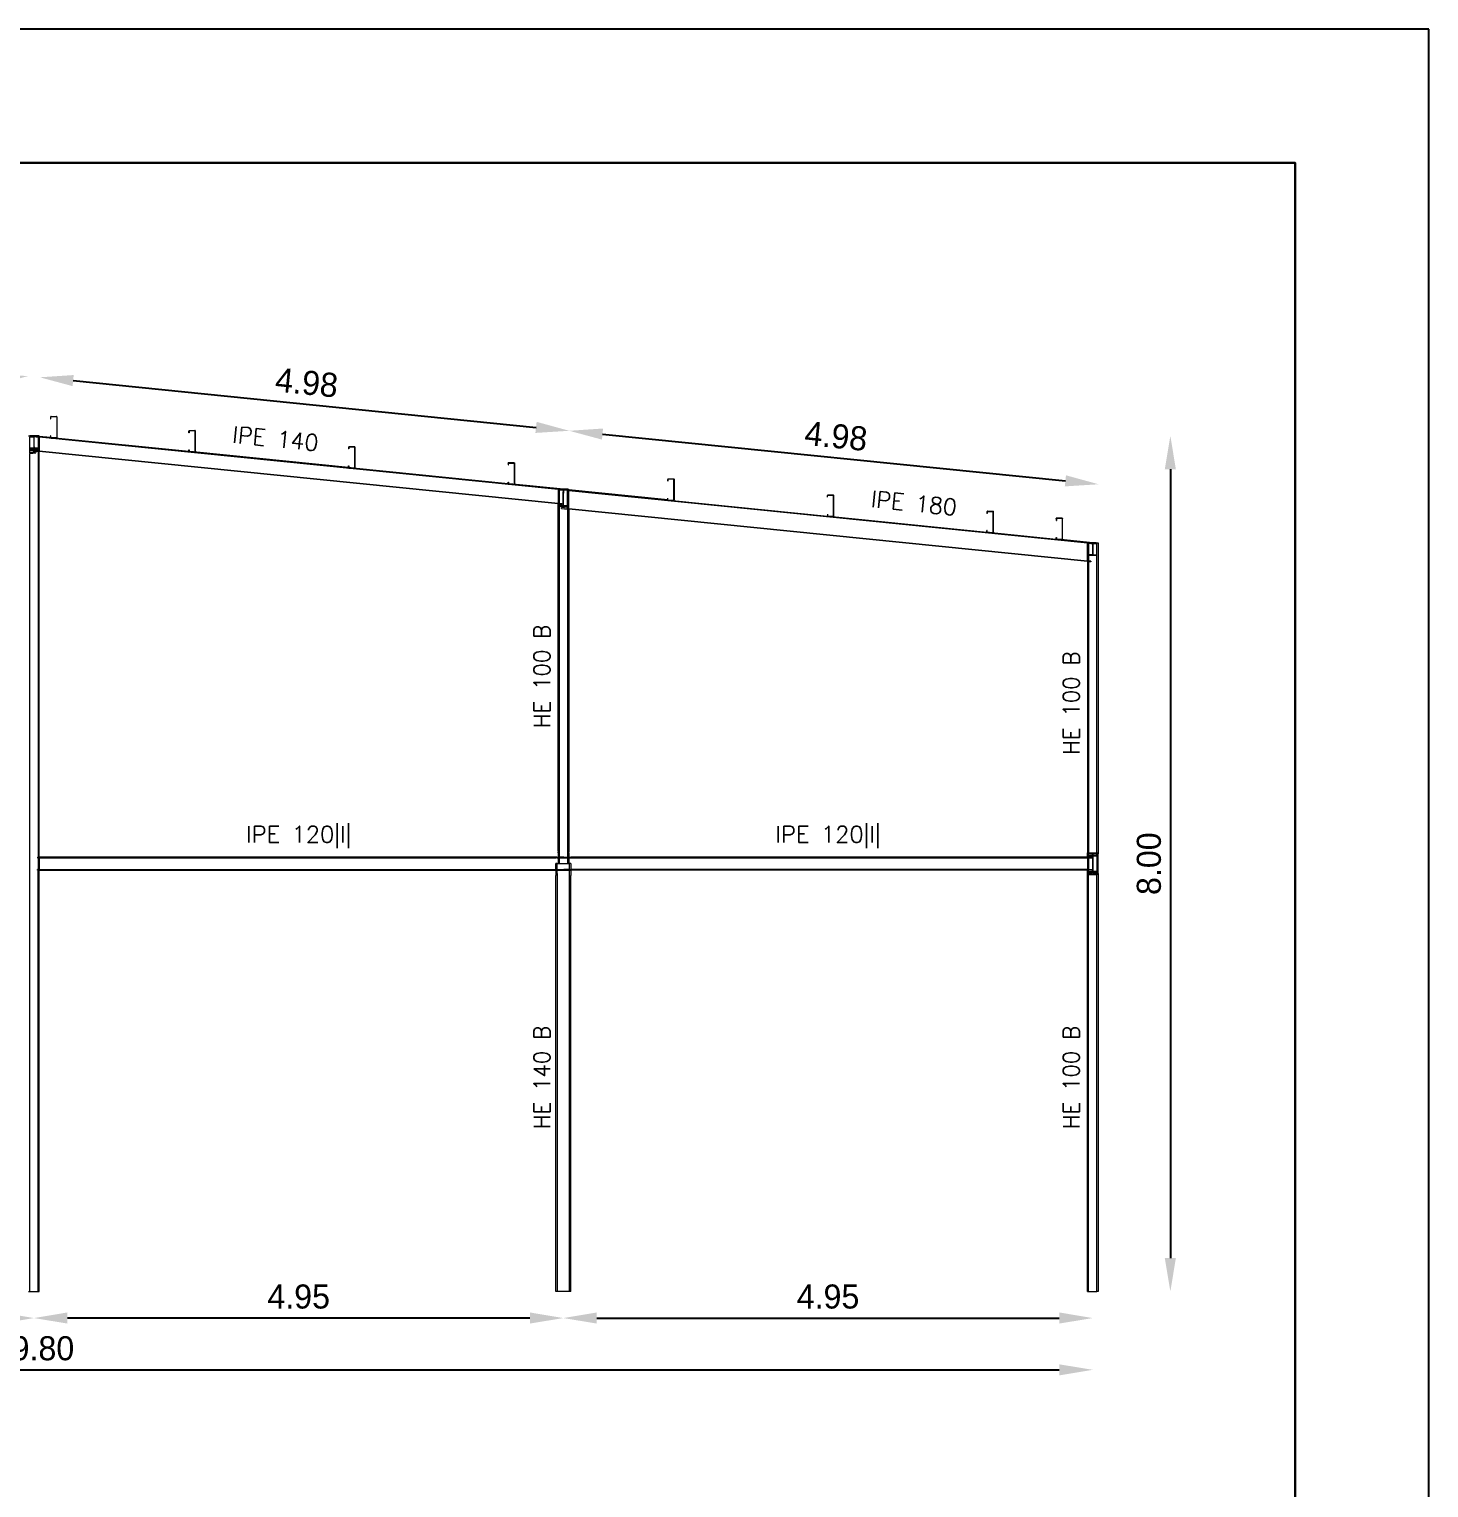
# Model space of a CAD drawing. Header units: inches. Extents: x 72863 to 72995, y 49095 to 49225.
# Drawn here: x 72894.24 to 72904.71, y 49213.8 to 49224.71 of the extents above; entities that cross this region are included whole.
import ezdxf
from ezdxf.enums import TextEntityAlignment as Align

# ---------------------------------------------------------------- set-up
doc = ezdxf.new("R2010")
doc.units = ezdxf.units.IN
doc.layers.get('0').update_dxf_attribs({"lineweight": 15})
for name, color, linetype, lineweight in [('BARRAS_DE_ACERO', 7, 'Continuous', 9), ('Cotas', 200, 'Continuous', 9), ('REFERENCIA_DE_LAS_BARRAS', 2, 'Continuous', 9)]:
    doc.layers.add(name, color=color, linetype=linetype, lineweight=lineweight)
doc.layers.add('VG', color=7, linetype='Continuous')
doc.styles.add('CYPETXT', font='romans__.ttf', dxfattribs={"height": 0.2})
doc.styles.add('RomanS', font='')
doc.styles.get('RomanS').set_extended_font_data('Porsche')
doc.dimstyles.new('100-color', dxfattribs={"dimtxt": 0.18, "dimasz": 0.25, "dimexe": 0, "dimexo": 0.5, "dimgap": 0.07, "dimtad": 1, "dimlfac": 1.25, "dimzin": 4, "dimdsep": 46, "dimtxsty": 'RomanS', "dimcen": 0.1, "dimse1": 1, "dimse2": 1, "dimadec": 0, "dimazin": 0, "dimtfac": 1, "dimtix": 1, "dimtmove": 2, "dimatfit": 3, "dimfxl": 1, "dimtvp": 1.058824, "dimtolj": 1, "dimtzin": 1, "dimarcsym": 0})

# ---------------------------------------------------------------- blocks, each defined once
blk = doc.blocks.new('*D51')
at = {"layer": 'Cotas', "color": 0, "lineweight": -2, "transparency": 16777216}
blk.add_line((72894.026, 49215.07), (72890.566, 49215.07), dxfattribs=at)
at = {"layer": 'Cotas', "color": 0, "transparency": 16777216}
for points in [[(72890.566, 49215.112), (72890.566, 49215.029), (72890.316, 49215.07)], [(72894.026, 49215.112), (72894.026, 49215.029), (72894.276, 49215.07)]]:
    blk.add_solid(points, dxfattribs=at)
at = {"layer": 'Defpoints', "color": 0, "transparency": 16777216}
for p in [(72890.316, 49215.269), (72894.276, 49215.269), (72890.316, 49215.07)]:
    blk.add_point(p, dxfattribs=at)
at = {"layer": 'Cotas', "color": 0, "transparency": 16777216, "insert": (72892.296, 49215.23), "char_height": 0.18, "attachment_point": 5, "style": 'RomanS'}
blk.add_mtext('\\A1;4.95', dxfattribs=at)
blk = doc.blocks.new('*D52')
at = {"layer": 'Cotas', "color": 0, "lineweight": -2, "transparency": 16777216}
blk.add_line((72897.986, 49215.07), (72894.526, 49215.07), dxfattribs=at)
at = {"layer": 'Cotas', "color": 0, "transparency": 16777216}
for points in [[(72894.526, 49215.112), (72894.526, 49215.029), (72894.276, 49215.07)], [(72897.986, 49215.112), (72897.986, 49215.029), (72898.236, 49215.07)]]:
    blk.add_solid(points, dxfattribs=at)
at = {"layer": 'Defpoints', "color": 0, "transparency": 16777216}
for p in [(72894.276, 49215.269), (72898.236, 49215.269), (72894.276, 49215.07)]:
    blk.add_point(p, dxfattribs=at)
at = {"layer": 'Cotas', "color": 0, "transparency": 16777216, "insert": (72896.256, 49215.23), "char_height": 0.18, "attachment_point": 5, "style": 'RomanS'}
blk.add_mtext('\\A1;4.95', dxfattribs=at)
blk = doc.blocks.new('*D53')
at = {"layer": 'Cotas', "color": 0, "lineweight": -2, "transparency": 16777216}
blk.add_line((72886.606, 49214.683), (72901.946, 49214.683), dxfattribs=at)
at = {"layer": 'Cotas', "color": 0, "transparency": 16777216}
for points in [[(72886.606, 49214.724), (72886.606, 49214.641), (72886.356, 49214.683)], [(72901.946, 49214.724), (72901.946, 49214.641), (72902.196, 49214.683)]]:
    blk.add_solid(points, dxfattribs=at)
at = {"layer": 'Defpoints', "color": 0, "transparency": 16777216}
for p in [(72886.356, 49215.269), (72902.196, 49215.269), (72902.196, 49214.683)]:
    blk.add_point(p, dxfattribs=at)
at = {"layer": 'Cotas', "color": 0, "transparency": 16777216, "insert": (72894.276, 49214.843), "char_height": 0.18, "attachment_point": 5, "style": 'RomanS'}
blk.add_mtext('\\A1;19.80', dxfattribs=at)
blk = doc.blocks.new('*D56')
at = {"layer": 'Cotas', "color": 0, "lineweight": -2, "transparency": 16777216}
blk.add_line((72898.486, 49215.07), (72901.946, 49215.07), dxfattribs=at)
at = {"layer": 'Cotas', "color": 0, "transparency": 16777216}
for points in [[(72898.486, 49215.112), (72898.486, 49215.029), (72898.236, 49215.07)], [(72901.946, 49215.112), (72901.946, 49215.029), (72902.196, 49215.07)]]:
    blk.add_solid(points, dxfattribs=at)
at = {"layer": 'Defpoints', "color": 0, "transparency": 16777216}
for p in [(72898.236, 49215.269), (72902.196, 49215.269), (72902.196, 49215.07)]:
    blk.add_point(p, dxfattribs=at)
at = {"layer": 'Cotas', "color": 0, "transparency": 16777216, "insert": (72900.216, 49215.23), "char_height": 0.18, "attachment_point": 5, "style": 'RomanS'}
blk.add_mtext('\\A1;4.95', dxfattribs=at)
blk = doc.blocks.new('*D58')
at = {"layer": 'Cotas', "color": 0, "lineweight": -2, "transparency": 16777216}
blk.add_line((72885.268, 49221.419), (72885.268, 49218.719), dxfattribs=at)
at = {"layer": 'Cotas', "color": 0, "transparency": 16777216}
for points in [[(72885.227, 49221.419), (72885.31, 49221.419), (72885.268, 49221.669)], [(72885.227, 49218.719), (72885.31, 49218.719), (72885.268, 49218.469)]]:
    blk.add_solid(points, dxfattribs=at)
at = {"layer": 'Defpoints', "color": 0, "transparency": 16777216}
for p in [(72894.276, 49221.669), (72885.268, 49218.469), (72894.276, 49218.469)]:
    blk.add_point(p, dxfattribs=at)
at = {"layer": 'Cotas', "color": 0, "transparency": 16777216, "insert": (72885.108, 49220.069), "char_height": 0.18, "attachment_point": 5, "rotation": 90, "style": 'RomanS'}
blk.add_mtext('\\A1;4.00', dxfattribs=at)
blk = doc.blocks.new('*D60')
at = {"layer": 'Cotas', "color": 0, "lineweight": -2, "transparency": 16777216}
blk.add_line((72890.52, 49221.742), (72893.982, 49222.091), dxfattribs=at)
at = {"layer": 'Cotas', "color": 0, "transparency": 16777216}
for points in [[(72893.978, 49222.133), (72893.986, 49222.05), (72894.231, 49222.116)], [(72890.515, 49221.783), (72890.524, 49221.7), (72890.271, 49221.716)]]:
    blk.add_solid(points, dxfattribs=at)
at = {"layer": 'Defpoints', "color": 0, "transparency": 16777216}
for p in [(72894.231, 49222.116), (72894.276, 49221.669), (72890.316, 49221.269)]:
    blk.add_point(p, dxfattribs=at)
at = {"layer": 'Cotas', "color": 0, "transparency": 16777216, "insert": (72892.235, 49222.076), "char_height": 0.18, "attachment_point": 5, "rotation": 5.7679, "style": 'RomanS'}
blk.add_mtext('\\A1;4.98', dxfattribs=at)
blk = doc.blocks.new('*D61')
at = {"layer": 'Cotas', "color": 0, "lineweight": -2, "transparency": 16777216}
blk.add_line((72894.569, 49222.082), (72898.032, 49221.732), dxfattribs=at)
at = {"layer": 'Cotas', "color": 0, "transparency": 16777216}
for points in [[(72894.573, 49222.124), (72894.565, 49222.041), (72894.32, 49222.107)], [(72898.036, 49221.774), (72898.027, 49221.691), (72898.28, 49221.707)]]:
    blk.add_solid(points, dxfattribs=at)
at = {"layer": 'Defpoints', "color": 0, "transparency": 16777216}
for p in [(72898.28, 49221.707), (72894.276, 49221.669), (72898.236, 49221.269)]:
    blk.add_point(p, dxfattribs=at)
at = {"layer": 'Cotas', "color": 0, "transparency": 16777216, "insert": (72896.316, 49222.067), "char_height": 0.18, "attachment_point": 5, "rotation": 354.2321, "style": 'RomanS'}
blk.add_mtext('\\A1;4.98', dxfattribs=at)
blk = doc.blocks.new('*D62')
at = {"layer": 'Cotas', "color": 0, "lineweight": -2, "transparency": 16777216}
blk.add_line((72898.529, 49221.682), (72901.992, 49221.332), dxfattribs=at)
at = {"layer": 'Cotas', "color": 0, "transparency": 16777216}
for points in [[(72898.533, 49221.724), (72898.525, 49221.641), (72898.28, 49221.707)], [(72901.996, 49221.374), (72901.987, 49221.291), (72902.24, 49221.307)]]:
    blk.add_solid(points, dxfattribs=at)
at = {"layer": 'Defpoints', "color": 0, "transparency": 16777216}
for p in [(72898.236, 49221.269), (72902.24, 49221.307), (72902.196, 49220.869)]:
    blk.add_point(p, dxfattribs=at)
at = {"layer": 'Cotas', "color": 0, "transparency": 16777216, "insert": (72900.276, 49221.667), "char_height": 0.18, "attachment_point": 5, "rotation": 354.2321, "style": 'RomanS'}
blk.add_mtext('\\A1;4.98', dxfattribs=at)
blk = doc.blocks.new('*D63')
at = {"layer": 'Cotas', "color": 0, "lineweight": -2, "transparency": 16777216}
blk.add_line((72902.777, 49221.419), (72902.777, 49215.519), dxfattribs=at)
at = {"layer": 'Cotas', "color": 0, "transparency": 16777216}
for points in [[(72902.735, 49221.419), (72902.818, 49221.419), (72902.777, 49221.669)], [(72902.735, 49215.519), (72902.818, 49215.519), (72902.777, 49215.269)]]:
    blk.add_solid(points, dxfattribs=at)
at = {"layer": 'Defpoints', "color": 0, "transparency": 16777216}
for p in [(72894.276, 49221.669), (72894.276, 49215.269), (72902.777, 49215.269)]:
    blk.add_point(p, dxfattribs=at)
at = {"layer": 'Cotas', "color": 0, "transparency": 16777216, "insert": (72902.617, 49218.469), "char_height": 0.18, "attachment_point": 5, "rotation": 90, "style": 'RomanS'}
blk.add_mtext('\\A1;8.00', dxfattribs=at)
blk = doc.blocks.new('PLANTILLA')
at = {"layer": 'VG'}
for p, q in [((72904.71, 49224.711), (72862.71, 49224.711)), ((72904.71, 49195.011), (72904.71, 49224.711)), ((72864.71, 49223.711), (72903.71, 49223.711)), ((72903.71, 49223.711), (72903.71, 49196.011))]:
    blk.add_line(p, q, dxfattribs=at)
blk.add_lwpolyline([(72903.71, 49199.561), (72903.71, 49223.711), (72864.71, 49223.711), (72864.71, 49196.011), (72885.71, 49196.011), (72885.71, 49199.611)], dxfattribs=at)

msp = doc.modelspace()

# ---------------------------------------------------------------- linework, layer by layer
at = {"layer": 'BARRAS_DE_ACERO'}
for p, q in [((72894.4008, 49221.8108), (72894.4005, 49221.8094)), ((72894.4005, 49221.8094), (72894.4005, 49221.797)), ((72894.4016, 49221.812), (72894.4008, 49221.8108)), ((72894.4027, 49221.8128), (72894.4016, 49221.812)), ((72894.4021, 49221.797), (72894.4021, 49221.8094)), ((72894.4041, 49221.813), (72894.4027, 49221.8128)), ((72894.4033, 49221.8113), (72894.4041, 49221.8114)), ((72894.4041, 49221.813), (72894.4449, 49221.813)), ((72894.4449, 49221.8114), (72894.4041, 49221.8114)), ((72894.4463, 49221.8128), (72894.4449, 49221.813)), ((72894.4474, 49221.812), (72894.4463, 49221.8128)), ((72894.4463, 49221.8108), (72894.4468, 49221.8102)), ((72894.4468, 49221.8102), (72894.4469, 49221.8094)), ((72894.4469, 49221.8094), (72894.4469, 49221.6566)), ((72894.4474, 49221.812), (72894.4482, 49221.8108)), ((72894.4485, 49221.8094), (72894.4482, 49221.8108)), ((72894.4485, 49221.6566), (72894.4485, 49221.8094)), ((72894.4005, 49221.797), (72894.4021, 49221.797)), ((72895.4355, 49221.7063), (72895.4352, 49221.7049)), ((72895.4352, 49221.6925), (72895.4352, 49221.7049)), ((72895.4368, 49221.6925), (72895.4352, 49221.6925)), ((72895.4355, 49221.7063), (72895.4363, 49221.7075)), ((72895.4363, 49221.7075), (72895.4375, 49221.7082)), ((72895.4368, 49221.7049), (72895.437, 49221.7057)), ((72895.4368, 49221.7049), (72895.4368, 49221.6925)), ((72895.4374, 49221.7063), (72895.437, 49221.7057)), ((72895.4381, 49221.7068), (72895.4374, 49221.7063)), ((72895.4375, 49221.7082), (72895.4388, 49221.7085)), ((72895.4381, 49221.7068), (72895.4388, 49221.7069)), ((72895.4388, 49221.7085), (72895.4796, 49221.7085)), ((72895.4796, 49221.7069), (72895.4388, 49221.7069)), ((72895.481, 49221.7082), (72895.4796, 49221.7085)), ((72895.4796, 49221.7069), (72895.4804, 49221.7068)), ((72895.4804, 49221.7068), (72895.4811, 49221.7063)), ((72895.481, 49221.7082), (72895.4822, 49221.7075)), ((72895.4811, 49221.7063), (72895.4815, 49221.7057)), ((72895.4822, 49221.7075), (72895.483, 49221.7063)), ((72895.483, 49221.7063), (72895.4832, 49221.7049)), ((72894.2468, 49221.6691), (72894.244, 49221.6691)), ((72894.244, 49221.5453), (72894.244, 49221.6599)), ((72894.2468, 49221.6662), (72894.2468, 49221.6691)), ((72894.2468, 49221.6662), (72894.2468, 49221.6636)), ((72894.2742, 49221.6636), (72894.2468, 49221.6636)), ((72894.2742, 49221.6636), (72894.2742, 49221.663)), ((72894.3052, 49221.6636), (72894.2779, 49221.6636)), ((72894.2779, 49221.6634), (72894.2779, 49221.6636)), ((72894.2779, 49221.6634), (72894.308, 49221.6603)), ((72894.2779, 49221.5984), (72894.2779, 49221.6634)), ((72894.2779, 49221.587), (72894.2779, 49221.5984)), ((72894.2779, 49221.587), (72894.2779, 49221.5781)), ((72894.3052, 49221.6691), (72894.3052, 49221.6662)), ((72894.3052, 49221.6662), (72894.308, 49221.6659)), ((72894.3052, 49221.6662), (72894.3052, 49221.6636)), ((72894.308, 49221.6659), (72894.308, 49221.6691)), ((72894.308, 49221.6659), (72894.308, 49221.6603)), ((72894.308, 49221.6603), (72894.308, 49221.5589)), ((72898.196, 49221.2676), (72894.316, 49221.6595)), ((72894.316, 49221.6595), (72894.316, 49221.558)), ((72894.4005, 49221.669), (72894.4005, 49221.6566)), ((72894.4021, 49221.669), (72894.4005, 49221.669)), ((72894.4005, 49221.6565), (72894.4005, 49221.6566)), ((72894.4021, 49221.6566), (72894.4021, 49221.669)), ((72894.4022, 49221.6564), (72894.4021, 49221.6566)), ((72894.4022, 49221.6564), (72894.4194, 49221.6546)), ((72894.4023, 49221.6559), (72894.4022, 49221.6564)), ((72894.4027, 49221.6552), (72894.4023, 49221.6559)), ((72894.4027, 49221.6552), (72894.4033, 49221.6548)), ((72894.4041, 49221.6546), (72894.4033, 49221.6548)), ((72894.4194, 49221.6546), (72894.4041, 49221.6546)), ((72894.4449, 49221.6546), (72894.4194, 49221.6546)), ((72894.4449, 49221.653), (72894.4352, 49221.653)), ((72894.4457, 49221.6548), (72894.4449, 49221.6546)), ((72894.4449, 49221.653), (72894.4463, 49221.6533)), ((72894.4457, 49221.6548), (72894.4463, 49221.6552)), ((72894.4463, 49221.6552), (72894.4468, 49221.6559)), ((72894.4463, 49221.6533), (72894.4474, 49221.6541)), ((72894.4469, 49221.6566), (72894.4468, 49221.6559)), ((72894.4474, 49221.6541), (72894.4482, 49221.6553)), ((72894.4482, 49221.6553), (72894.4485, 49221.6566)), ((72896.6294, 49221.5857), (72896.6292, 49221.5843)), ((72896.6292, 49221.5843), (72896.6292, 49221.5719)), ((72896.6294, 49221.5857), (72896.6302, 49221.5869)), ((72896.6314, 49221.5876), (72896.6302, 49221.5869)), ((72896.6309, 49221.5851), (72896.6314, 49221.5857)), ((72896.6314, 49221.5876), (72896.6328, 49221.5879)), ((72896.632, 49221.5862), (72896.6314, 49221.5857)), ((72896.632, 49221.5862), (72896.6328, 49221.5863)), ((72896.6328, 49221.5879), (72896.6736, 49221.5879)), ((72896.6736, 49221.5863), (72896.6328, 49221.5863)), ((72896.6736, 49221.5879), (72896.6749, 49221.5876)), ((72896.6736, 49221.5863), (72896.6743, 49221.5862)), ((72896.675, 49221.5857), (72896.6743, 49221.5862)), ((72896.6761, 49221.5869), (72896.6749, 49221.5876)), ((72896.675, 49221.5857), (72896.6754, 49221.5851)), ((72896.6756, 49221.5843), (72896.6754, 49221.5851)), ((72896.6756, 49221.5843), (72896.6756, 49221.4315)), ((72896.6772, 49221.4315), (72896.6772, 49221.5843)), ((72894.2883, 49221.5476), (72894.244, 49221.5432)), ((72894.244, 49221.5432), (72894.244, 49221.5453)), ((72894.244, 49221.5432), (72894.244, 49221.5372)), ((72894.244, 49221.5372), (72894.2889, 49221.5418)), ((72894.244, 49218.4691), (72894.244, 49221.5372)), ((72894.2637, 49221.5626), (72894.2468, 49221.5626)), ((72894.2468, 49221.5571), (72894.2468, 49221.5626)), ((72894.2704, 49221.5571), (72894.2468, 49221.5571)), ((72894.2653, 49221.5626), (72894.2637, 49221.5626)), ((72894.2653, 49221.5632), (72894.2675, 49221.5629)), ((72894.2653, 49221.5632), (72894.2653, 49221.5626)), ((72894.2653, 49221.5626), (72894.2673, 49221.5626)), ((72894.2707, 49221.5626), (72894.2673, 49221.5626)), ((72894.2707, 49221.5626), (72894.2675, 49221.5629)), ((72894.2704, 49221.5571), (72894.2813, 49221.556)), ((72894.2874, 49221.5571), (72894.2704, 49221.5571)), ((72894.2742, 49221.5626), (72894.2707, 49221.5626)), ((72894.2742, 49221.5731), (72894.2742, 49221.5626)), ((72894.2779, 49221.5731), (72894.2779, 49221.5781)), ((72894.2868, 49221.5626), (72894.2779, 49221.5626)), ((72894.2875, 49221.5554), (72894.2813, 49221.556)), ((72894.3016, 49221.5731), (72894.2857, 49221.5731)), ((72894.3052, 49221.5626), (72894.2868, 49221.5626)), ((72894.2875, 49221.5554), (72894.308, 49221.5533)), ((72894.2883, 49221.5476), (72894.2889, 49221.5418)), ((72894.3016, 49221.5781), (72894.3016, 49221.5731)), ((72894.3052, 49221.5626), (72894.3052, 49221.5591)), ((72894.3052, 49221.5591), (72894.308, 49221.5589)), ((72894.308, 49221.5533), (72894.308, 49221.5589)), ((72894.308, 49221.5533), (72894.308, 49218.5171)), ((72894.316, 49221.558), (72894.316, 49221.5525)), ((72894.316, 49221.558), (72898.196, 49221.1661)), ((72894.316, 49218.5171), (72894.316, 49221.5525)), ((72898.196, 49221.1606), (72894.316, 49221.5525)), ((72895.4352, 49221.5521), (72895.4352, 49221.5645)), ((72895.4352, 49221.5645), (72895.4368, 49221.5645)), ((72895.4352, 49221.5521), (72895.4353, 49221.552)), ((72895.4355, 49221.5507), (72895.4363, 49221.5496)), ((72895.4363, 49221.5496), (72895.4375, 49221.5488)), ((72895.4368, 49221.5645), (72895.4368, 49221.5521)), ((72895.4369, 49221.5519), (72895.4368, 49221.5521)), ((72895.4374, 49221.5507), (72895.437, 49221.5513)), ((72895.4381, 49221.5503), (72895.4374, 49221.5507)), ((72895.4375, 49221.5488), (72895.4388, 49221.5485)), ((72895.4388, 49221.5501), (72895.4381, 49221.5503)), ((72895.4542, 49221.5501), (72895.4388, 49221.5501)), ((72895.47, 49221.5485), (72895.4388, 49221.5485)), ((72895.4542, 49221.5501), (72895.4796, 49221.5501)), ((72895.47, 49221.5485), (72895.4796, 49221.5485)), ((72896.6292, 49221.4314), (72895.47, 49221.5485)), ((72895.4796, 49221.5501), (72895.4804, 49221.5503)), ((72895.4796, 49221.5485), (72895.481, 49221.5488)), ((72895.4804, 49221.5503), (72895.4811, 49221.5507)), ((72895.481, 49221.5488), (72895.4822, 49221.5496)), ((72895.4815, 49221.5513), (72895.4811, 49221.5507)), ((72895.4815, 49221.5513), (72895.4816, 49221.5521)), ((72895.483, 49221.5507), (72895.4822, 49221.5496)), ((72896.6292, 49221.4315), (72896.6292, 49221.4439)), ((72896.6292, 49221.4439), (72896.6308, 49221.4439)), ((72896.6292, 49221.4315), (72896.6292, 49221.4314)), ((72896.6292, 49221.4314), (72896.6294, 49221.4301)), ((72896.6294, 49221.4301), (72896.6302, 49221.429)), ((72896.6302, 49221.429), (72896.6314, 49221.4282)), ((72896.6308, 49221.4439), (72896.6308, 49221.4315)), ((72896.6308, 49221.4313), (72896.6308, 49221.4315)), ((72896.6309, 49221.4307), (72896.6308, 49221.4313)), ((72896.6314, 49221.4301), (72896.6309, 49221.4307)), ((72896.632, 49221.4297), (72896.6314, 49221.4301)), ((72896.6314, 49221.4282), (72896.6328, 49221.4279)), ((72896.6328, 49221.4295), (72896.632, 49221.4297)), ((72896.6328, 49221.4279), (72896.6639, 49221.4279)), ((72896.6481, 49221.4295), (72896.6736, 49221.4295)), ((72897.8231, 49221.3108), (72896.6639, 49221.4279)), ((72896.6639, 49221.4279), (72896.6736, 49221.4279)), ((72896.6743, 49221.4297), (72896.6736, 49221.4295)), ((72896.675, 49221.4301), (72896.6743, 49221.4297)), ((72896.675, 49221.4301), (72896.6754, 49221.4307)), ((72896.6754, 49221.4307), (72896.6756, 49221.4315)), ((72896.6769, 49221.4301), (72896.6761, 49221.429)), ((72896.6772, 49221.4315), (72896.6769, 49221.4301)), ((72897.8231, 49221.4637), (72897.8234, 49221.4651)), ((72897.8231, 49221.4637), (72897.8231, 49221.4513)), ((72897.8231, 49221.4513), (72897.8247, 49221.4513)), ((72897.8234, 49221.4651), (72897.8241, 49221.4663)), ((72897.8253, 49221.467), (72897.8241, 49221.4663)), ((72897.8247, 49221.4513), (72897.8247, 49221.4637)), ((72897.8253, 49221.467), (72897.8267, 49221.4673)), ((72897.8259, 49221.4656), (72897.8253, 49221.4651)), ((72897.8259, 49221.4656), (72897.8267, 49221.4657)), ((72897.8675, 49221.4673), (72897.8267, 49221.4673)), ((72897.8267, 49221.4657), (72897.8675, 49221.4657)), ((72897.8689, 49221.467), (72897.8675, 49221.4673)), ((72897.8675, 49221.4657), (72897.8683, 49221.4656)), ((72897.8689, 49221.4651), (72897.8683, 49221.4656)), ((72897.8689, 49221.467), (72897.87, 49221.4663)), ((72897.8689, 49221.4651), (72897.8693, 49221.4645)), ((72897.8695, 49221.4637), (72897.8693, 49221.4645)), ((72897.8695, 49221.3109), (72897.8695, 49221.4637)), ((72897.87, 49221.4663), (72897.8708, 49221.4651)), ((72897.8231, 49221.3109), (72897.8231, 49221.3233)), ((72897.8231, 49221.3233), (72897.8247, 49221.3233)), ((72897.8231, 49221.3109), (72897.8231, 49221.3108)), ((72897.8231, 49221.3108), (72897.8234, 49221.3095)), ((72897.8234, 49221.3095), (72897.8241, 49221.3084)), ((72897.8241, 49221.3084), (72897.8253, 49221.3076)), ((72897.8247, 49221.3233), (72897.8247, 49221.3109)), ((72897.8247, 49221.3107), (72897.8247, 49221.3109)), ((72897.8419, 49221.3089), (72897.8247, 49221.3107)), ((72897.8247, 49221.3107), (72897.8248, 49221.3101)), ((72897.8248, 49221.3101), (72897.8253, 49221.3095)), ((72897.8259, 49221.3091), (72897.8253, 49221.3095)), ((72897.8267, 49221.3073), (72897.8253, 49221.3076)), ((72897.8259, 49221.3091), (72897.8267, 49221.3089)), ((72897.8419, 49221.3089), (72897.8267, 49221.3089)), ((72897.8578, 49221.3073), (72897.8267, 49221.3073)), ((72897.8419, 49221.3089), (72897.8675, 49221.3089)), ((72897.8578, 49221.3073), (72897.8675, 49221.3073)), ((72897.8683, 49221.3091), (72897.8675, 49221.3089)), ((72897.8689, 49221.3076), (72897.8675, 49221.3073)), ((72897.8689, 49221.3095), (72897.8683, 49221.3091)), ((72897.8693, 49221.3101), (72897.8689, 49221.3095)), ((72897.87, 49221.3084), (72897.8689, 49221.3076)), ((72897.8693, 49221.3101), (72897.8695, 49221.3109)), ((72897.87, 49221.3084), (72897.8708, 49221.3095)), ((72897.8711, 49221.3109), (72897.8708, 49221.3095)), ((72898.196, 49221.2691), (72898.196, 49221.2676)), ((72898.196, 49221.2691), (72898.2032, 49221.2691)), ((72898.196, 49221.2676), (72898.196, 49221.1661)), ((72898.2032, 49221.2669), (72898.2032, 49221.2691)), ((72898.2032, 49221.2632), (72898.2032, 49221.2669)), ((72898.2032, 49221.2632), (72898.204, 49221.2632)), ((72898.234, 49221.2632), (72898.234, 49221.2493)), ((72898.2688, 49221.2691), (72898.236, 49221.2691)), ((72898.238, 49221.2632), (72898.238, 49221.2625)), ((72898.268, 49221.2632), (72898.238, 49221.2632)), ((72898.238, 49221.2625), (72898.238, 49221.2401)), ((72898.268, 49221.2594), (72898.238, 49221.2625)), ((72898.268, 49221.15), (72898.268, 49221.2594)), ((72898.2688, 49221.2658), (72898.2688, 49221.2632)), ((72898.276, 49221.2651), (72898.276, 49221.2691)), ((72898.276, 49221.1268), (72898.276, 49221.2586)), ((72899.0173, 49221.3445), (72899.017, 49221.3431)), ((72899.017, 49221.3307), (72899.017, 49221.3431)), ((72899.017, 49221.3307), (72899.0186, 49221.3307)), ((72899.0173, 49221.3445), (72899.0181, 49221.3457)), ((72899.0181, 49221.3457), (72899.0192, 49221.3464)), ((72899.0188, 49221.3439), (72899.0186, 49221.3431)), ((72899.0186, 49221.3431), (72899.0186, 49221.3307)), ((72899.0192, 49221.3445), (72899.0188, 49221.3439)), ((72899.0192, 49221.3464), (72899.0206, 49221.3467)), ((72899.0198, 49221.345), (72899.0192, 49221.3445)), ((72899.0198, 49221.345), (72899.0206, 49221.3451)), ((72899.0206, 49221.3467), (72899.0614, 49221.3467)), ((72899.0614, 49221.3451), (72899.0206, 49221.3451)), ((72899.0614, 49221.3467), (72899.0628, 49221.3464)), ((72899.0622, 49221.345), (72899.0614, 49221.3451)), ((72899.0628, 49221.3445), (72899.0622, 49221.345)), ((72899.064, 49221.3457), (72899.0628, 49221.3464)), ((72899.0633, 49221.3439), (72899.0628, 49221.3445)), ((72899.0634, 49221.3431), (72899.0633, 49221.3439)), ((72899.0634, 49221.1903), (72899.0634, 49221.3431)), ((72899.064, 49221.3457), (72899.0647, 49221.3445)), ((72898.196, 49221.1661), (72898.196, 49221.1606)), ((72898.196, 49218.5651), (72898.196, 49221.1606)), ((72898.204, 49221.1653), (72898.2253, 49221.1632)), ((72898.204, 49221.1598), (72898.204, 49221.147)), ((72898.234, 49221.147), (72898.204, 49221.147)), ((72898.2253, 49221.1632), (72898.2248, 49221.1577)), ((72898.234, 49221.147), (72898.234, 49221.2493)), ((72898.238, 49221.147), (72898.238, 49221.2401)), ((72898.238, 49221.147), (72898.268, 49221.147)), ((72898.2688, 49221.147), (72898.2688, 49221.1411)), ((72899.017, 49221.1903), (72899.017, 49221.2027)), ((72899.017, 49221.2027), (72899.0186, 49221.2027)), ((72899.0173, 49221.1889), (72899.017, 49221.1902)), ((72899.0181, 49221.1878), (72899.0173, 49221.1889)), ((72899.0181, 49221.1878), (72899.0192, 49221.187)), ((72899.0186, 49221.1903), (72899.0186, 49221.2027)), ((72899.0187, 49221.1901), (72899.0186, 49221.1903)), ((72899.0187, 49221.1901), (72899.0359, 49221.1883)), ((72899.0187, 49221.1901), (72899.0188, 49221.1895)), ((72899.0188, 49221.1895), (72899.0192, 49221.1889)), ((72899.0192, 49221.1889), (72899.0198, 49221.1885)), ((72899.0206, 49221.1867), (72899.0192, 49221.187)), ((72899.0198, 49221.1885), (72899.0206, 49221.1883)), ((72899.0206, 49221.1883), (72899.0359, 49221.1883)), ((72899.0518, 49221.1867), (72899.0206, 49221.1867)), ((72899.0518, 49221.1867), (72899.0614, 49221.1867)), ((72899.0518, 49221.1867), (72900.211, 49221.0696)), ((72899.0628, 49221.187), (72899.0614, 49221.1867)), ((72899.0628, 49221.1889), (72899.0622, 49221.1885)), ((72899.0628, 49221.1889), (72899.0633, 49221.1895)), ((72899.064, 49221.1878), (72899.0628, 49221.187)), ((72899.0634, 49221.1903), (72899.0633, 49221.1895)), ((72899.064, 49221.1878), (72899.0647, 49221.1889)), ((72899.0647, 49221.1889), (72899.065, 49221.1903)), ((72900.2109, 49221.2225), (72900.2112, 49221.2239)), ((72900.2109, 49221.2101), (72900.2109, 49221.2225)), ((72900.2125, 49221.2101), (72900.2109, 49221.2101)), ((72900.212, 49221.2251), (72900.2112, 49221.2239)), ((72900.212, 49221.2251), (72900.2132, 49221.2258)), ((72900.2145, 49221.2261), (72900.2132, 49221.2258)), ((72900.2145, 49221.2245), (72900.2138, 49221.2244)), ((72900.2553, 49221.2261), (72900.2145, 49221.2261)), ((72900.2145, 49221.2245), (72900.2553, 49221.2245)), ((72900.2567, 49221.2258), (72900.2553, 49221.2261)), ((72900.2553, 49221.2245), (72900.2561, 49221.2244)), ((72900.2561, 49221.2244), (72900.2568, 49221.2239)), ((72900.2567, 49221.2258), (72900.2579, 49221.2251)), ((72900.2568, 49221.2239), (72900.2572, 49221.2233)), ((72900.2573, 49221.2225), (72900.2572, 49221.2233)), ((72900.2573, 49221.0697), (72900.2573, 49221.2225)), ((72900.2587, 49221.2239), (72900.2579, 49221.2251)), ((72900.2589, 49221.2225), (72900.2587, 49221.2239)), ((72900.2589, 49221.0697), (72900.2589, 49221.2225)), ((72898.204, 49221.1411), (72898.2032, 49221.1411)), ((72898.204, 49221.1411), (72898.204, 49218.5491)), ((72898.2231, 49221.1411), (72898.204, 49221.1411)), ((72898.2216, 49221.1258), (72898.2222, 49221.1322)), ((72898.2216, 49221.1258), (72898.268, 49221.1211)), ((72898.268, 49221.1276), (72898.2222, 49221.1322)), ((72898.262, 49221.1411), (72898.2231, 49221.1411)), ((72898.2652, 49221.1411), (72898.262, 49221.1411)), ((72898.268, 49221.1411), (72898.2652, 49221.1411)), ((72898.2688, 49221.1411), (72898.268, 49221.1411)), ((72898.268, 49221.1211), (72898.268, 49221.1276)), ((72898.276, 49221.1203), (72898.276, 49221.1268)), ((72898.276, 49221.1268), (72902.156, 49220.7348)), ((72902.156, 49220.7284), (72898.276, 49221.1203)), ((72900.2109, 49221.0821), (72900.2125, 49221.0821)), ((72900.2109, 49221.0821), (72900.2109, 49221.0697)), ((72900.2109, 49221.0697), (72900.211, 49221.0696)), ((72900.211, 49221.0696), (72900.2112, 49221.0683)), ((72900.212, 49221.0672), (72900.2112, 49221.0683)), ((72900.212, 49221.0672), (72900.2132, 49221.0664)), ((72900.2125, 49221.0821), (72900.2125, 49221.0697)), ((72900.2126, 49221.0695), (72900.2125, 49221.0697)), ((72900.2126, 49221.0695), (72900.23, 49221.0677)), ((72900.2131, 49221.0683), (72900.2138, 49221.0679)), ((72900.2145, 49221.0661), (72900.2132, 49221.0664)), ((72900.2145, 49221.0677), (72900.2138, 49221.0679)), ((72900.2145, 49221.0677), (72900.23, 49221.0677)), ((72900.2458, 49221.0661), (72900.2145, 49221.0661)), ((72900.23, 49221.0677), (72900.2553, 49221.0677)), ((72900.2458, 49221.0661), (72901.4049, 49220.949)), ((72900.2553, 49221.0661), (72900.2458, 49221.0661)), ((72900.2561, 49221.0679), (72900.2553, 49221.0677)), ((72900.2561, 49221.0679), (72900.2568, 49221.0683)), ((72900.2568, 49221.0683), (72900.2572, 49221.0689)), ((72900.2572, 49221.0689), (72900.2573, 49221.0697)), ((72900.2587, 49221.0683), (72900.2589, 49221.0697)), ((72901.4051, 49221.1033), (72901.4049, 49221.1019)), ((72901.4049, 49221.1019), (72901.4049, 49221.0895)), ((72901.4051, 49221.1033), (72901.4059, 49221.1045)), ((72901.4071, 49221.1052), (72901.4059, 49221.1045)), ((72901.4065, 49221.1019), (72901.4066, 49221.1027)), ((72901.4085, 49221.1055), (72901.4071, 49221.1052)), ((72901.4085, 49221.1055), (72901.4493, 49221.1055)), ((72901.4493, 49221.1055), (72901.4506, 49221.1052)), ((72901.4506, 49221.1052), (72901.4518, 49221.1045)), ((72901.4513, 49220.9491), (72901.4513, 49221.1019)), ((72901.4526, 49221.1033), (72901.4518, 49221.1045)), ((72901.4529, 49221.1019), (72901.4526, 49221.1033)), ((72901.4529, 49220.9491), (72901.4529, 49221.1019)), ((72901.9228, 49221.051), (72901.9225, 49221.0496)), ((72901.9225, 49221.0496), (72901.9225, 49221.0372)), ((72901.9225, 49221.0372), (72901.9241, 49221.0372)), ((72901.9228, 49221.051), (72901.9236, 49221.0522)), ((72901.9248, 49221.053), (72901.9236, 49221.0522)), ((72901.9241, 49221.0496), (72901.9243, 49221.0504)), ((72901.9241, 49221.0496), (72901.9241, 49221.0372)), ((72901.9243, 49221.0504), (72901.9247, 49221.051)), ((72901.9254, 49221.0515), (72901.9247, 49221.051)), ((72901.9261, 49221.0532), (72901.9248, 49221.053)), ((72901.9254, 49221.0515), (72901.9261, 49221.0516)), ((72901.9669, 49221.0532), (72901.9261, 49221.0532)), ((72901.9669, 49221.0516), (72901.9261, 49221.0516)), ((72901.9683, 49221.053), (72901.9669, 49221.0532)), ((72901.9669, 49221.0516), (72901.9677, 49221.0515)), ((72901.9683, 49221.051), (72901.9677, 49221.0515)), ((72901.9683, 49221.053), (72901.9695, 49221.0522)), ((72901.9688, 49221.0504), (72901.9683, 49221.051)), ((72901.9689, 49221.0496), (72901.9688, 49221.0504)), ((72901.9689, 49220.8968), (72901.9689, 49221.0496)), ((72901.9695, 49221.0522), (72901.9703, 49221.051)), ((72901.9705, 49221.0496), (72901.9703, 49221.051)), ((72901.9705, 49220.8968), (72901.9705, 49221.0496)), ((72901.4065, 49220.9615), (72901.4049, 49220.9615)), ((72901.4051, 49220.9477), (72901.4049, 49220.949)), ((72901.4051, 49220.9477), (72901.4059, 49220.9466)), ((72901.4059, 49220.9466), (72901.4071, 49220.9458)), ((72901.4065, 49220.9491), (72901.4065, 49220.9615)), ((72901.4065, 49220.9489), (72901.4065, 49220.9491)), ((72901.4065, 49220.9489), (72901.4239, 49220.9471)), ((72901.4065, 49220.9489), (72901.4066, 49220.9483)), ((72901.4066, 49220.9483), (72901.407, 49220.9477)), ((72901.407, 49220.9477), (72901.4077, 49220.9473)), ((72901.4071, 49220.9458), (72901.4085, 49220.9455)), ((72901.4077, 49220.9473), (72901.4085, 49220.9471)), ((72901.4239, 49220.9471), (72901.4085, 49220.9471)), ((72901.4085, 49220.9455), (72901.4397, 49220.9455)), ((72901.4239, 49220.9471), (72901.4493, 49220.9471)), ((72901.4397, 49220.9455), (72901.9225, 49220.8967)), ((72901.4397, 49220.9455), (72901.4493, 49220.9455)), ((72901.45, 49220.9473), (72901.4493, 49220.9471)), ((72901.4506, 49220.9458), (72901.4493, 49220.9455)), ((72901.4507, 49220.9477), (72901.45, 49220.9473)), ((72901.4518, 49220.9466), (72901.4506, 49220.9458)), ((72901.4526, 49220.9477), (72901.4518, 49220.9466)), ((72901.4529, 49220.9491), (72901.4526, 49220.9477)), ((72901.9225, 49220.9092), (72901.9241, 49220.9092)), ((72901.9225, 49220.8968), (72901.9225, 49220.9092)), ((72901.9225, 49220.8967), (72901.9225, 49220.8968)), ((72901.9225, 49220.8967), (72901.9228, 49220.8955)), ((72901.9228, 49220.8955), (72901.9236, 49220.8943)), ((72901.9236, 49220.8943), (72901.9248, 49220.8935)), ((72901.9241, 49220.9092), (72901.9241, 49220.8968)), ((72901.9242, 49220.8966), (72901.9243, 49220.8961)), ((72901.9247, 49220.8954), (72901.9243, 49220.8961)), ((72901.9247, 49220.8954), (72901.9254, 49220.895)), ((72901.9248, 49220.8935), (72901.9261, 49220.8932)), ((72901.9254, 49220.895), (72901.9261, 49220.8948)), ((72901.9415, 49220.8948), (72901.9261, 49220.8948)), ((72901.9573, 49220.8932), (72901.9261, 49220.8932)), ((72901.9669, 49220.8948), (72901.9415, 49220.8948)), ((72902.196, 49220.8691), (72901.9573, 49220.8932)), ((72901.9669, 49220.8932), (72901.9573, 49220.8932)), ((72901.9669, 49220.8948), (72901.9677, 49220.895)), ((72901.9683, 49220.8935), (72901.9669, 49220.8932)), ((72901.9677, 49220.895), (72901.9683, 49220.8954)), ((72901.9688, 49220.8961), (72901.9683, 49220.8954)), ((72901.9683, 49220.8935), (72901.9695, 49220.8943)), ((72901.9688, 49220.8961), (72901.9689, 49220.8968)), ((72901.9695, 49220.8943), (72901.9703, 49220.8955)), ((72901.9703, 49220.8955), (72901.9705, 49220.8968)), ((72902.156, 49220.8691), (72902.164, 49220.8691)), ((72902.156, 49220.8691), (72902.156, 49220.8667)), ((72902.164, 49220.8691), (72902.164, 49220.8659)), ((72902.164, 49220.8659), (72902.164, 49220.734)), ((72902.164, 49220.8659), (72902.1704, 49220.8653)), ((72902.1704, 49220.8691), (72902.1704, 49220.8653)), ((72902.196, 49220.8691), (72902.1704, 49220.8691)), ((72902.1704, 49220.8641), (72902.1704, 49220.8653)), ((72902.1823, 49220.8641), (72902.1704, 49220.8641)), ((72902.1823, 49220.8641), (72902.1943, 49220.8629)), ((72902.1943, 49220.8641), (72902.1823, 49220.8641)), ((72902.1943, 49220.8641), (72902.1943, 49220.8629)), ((72902.1943, 49220.8629), (72902.1943, 49220.7781)), ((72902.2216, 49220.8691), (72902.196, 49220.8691)), ((72902.1978, 49220.8641), (72902.1978, 49220.7781)), ((72902.2216, 49220.8691), (72902.228, 49220.8691)), ((72902.228, 49220.8691), (72902.236, 49220.8691)), ((72902.228, 49218.5491), (72902.228, 49220.8691)), ((72902.236, 49220.8691), (72902.236, 49218.5491)), ((72902.156, 49220.7348), (72902.156, 49220.7284)), ((72902.1822, 49220.7322), (72902.164, 49220.734)), ((72902.164, 49220.7276), (72902.164, 49220.734)), ((72902.1704, 49220.7731), (72902.1704, 49220.7781)), ((72902.1943, 49220.7781), (72902.1704, 49220.7781)), ((72902.2216, 49220.7731), (72902.1704, 49220.7731)), ((72902.1822, 49220.7322), (72902.1816, 49220.7258)), ((72902.1978, 49220.7781), (72902.2216, 49220.7781)), ((72902.2216, 49220.7781), (72902.2216, 49220.7731)), ((72898.196, 49218.5651), (72898.196, 49218.5573)), ((72898.196, 49218.5491), (72898.196, 49218.5573)), ((72898.196, 49218.5491), (72898.196, 49218.5423)), ((72898.204, 49218.5491), (72898.204, 49218.4691)), ((72898.268, 49218.5491), (72898.268, 49218.4691)), ((72898.276, 49218.5651), (72898.276, 49218.5573)), ((72898.276, 49218.5491), (72898.276, 49218.5573)), ((72898.276, 49218.5491), (72898.276, 49218.5423)), ((72902.156, 49218.5423), (72902.156, 49218.5491)), ((72902.156, 49218.5171), (72902.156, 49218.5423)), ((72902.164, 49218.5423), (72902.156, 49218.5423)), ((72902.164, 49218.5272), (72902.1632, 49218.5272)), ((72902.164, 49218.5491), (72902.228, 49218.5491)), ((72902.164, 49218.5331), (72902.164, 49218.5423)), ((72902.1938, 49218.5423), (72902.164, 49218.5423)), ((72902.1938, 49218.5272), (72902.164, 49218.5272)), ((72902.164, 49218.5171), (72902.164, 49218.5272)), ((72902.1938, 49218.5331), (72902.1938, 49218.5423)), ((72902.1938, 49218.5272), (72902.1938, 49218.5171)), ((72902.228, 49218.5423), (72902.1983, 49218.5423)), ((72902.1983, 49218.5331), (72902.1983, 49218.5423)), ((72902.1983, 49218.5272), (72902.1983, 49218.5331)), ((72902.1983, 49218.5331), (72902.228, 49218.5331)), ((72902.1983, 49218.5272), (72902.228, 49218.5272)), ((72902.1983, 49218.4691), (72902.1983, 49218.5272)), ((72902.228, 49218.5491), (72902.236, 49218.5491)), ((72902.228, 49218.5423), (72902.236, 49218.5423)), ((72902.228, 49218.5331), (72902.228, 49218.5423)), ((72902.228, 49218.5331), (72902.2288, 49218.5331)), ((72902.228, 49218.5272), (72902.228, 49218.411)), ((72902.2288, 49218.5272), (72902.228, 49218.5272)), ((72902.2288, 49218.5272), (72902.2288, 49218.5331)), ((72902.236, 49218.5491), (72902.236, 49218.5423)), ((72902.236, 49218.3959), (72902.236, 49218.5423)), ((72894.244, 49215.2691), (72894.244, 49218.4691)), ((72894.3016, 49218.5171), (72894.308, 49218.5171)), ((72894.3016, 49218.5171), (72894.3016, 49218.5121)), ((72894.3016, 49218.5121), (72894.308, 49218.5121)), ((72894.3016, 49218.4211), (72894.3016, 49218.4261)), ((72894.308, 49218.5171), (72894.308, 49218.5121)), ((72894.308, 49218.5121), (72894.308, 49218.4739)), ((72894.308, 49218.4739), (72894.308, 49218.4261)), ((72894.316, 49218.5121), (72894.316, 49218.5171)), ((72894.316, 49218.5121), (72894.316, 49218.4261)), ((72894.316, 49218.5121), (72898.18, 49218.5121)), ((72894.316, 49218.4211), (72894.316, 49218.4261)), ((72894.316, 49218.4261), (72898.18, 49218.4261)), ((72898.188, 49218.5121), (72898.18, 49218.5121)), ((72898.18, 49218.4261), (72898.18, 49218.4691)), ((72898.188, 49218.4691), (72898.18, 49218.4691)), ((72898.18, 49218.4261), (72898.292, 49218.4261)), ((72898.18, 49218.4211), (72898.18, 49218.3809)), ((72898.18, 49218.4211), (72898.292, 49218.4211)), ((72898.188, 49218.5171), (72898.284, 49218.5171)), ((72898.188, 49218.5121), (72898.284, 49218.5121)), ((72898.1896, 49218.4691), (72898.188, 49218.4691)), ((72898.1896, 49218.3959), (72898.1896, 49218.4691)), ((72898.1896, 49218.4691), (72898.2824, 49218.4691)), ((72898.196, 49218.4261), (72898.2338, 49218.4261)), ((72898.196, 49218.4211), (72898.2336, 49218.4211)), ((72898.2336, 49218.5171), (72898.2338, 49218.5171)), ((72898.2336, 49218.4211), (72898.2338, 49218.4211)), ((72898.2385, 49218.5171), (72898.2383, 49218.5171)), ((72898.268, 49218.5121), (72898.2383, 49218.5121)), ((72898.2385, 49218.5171), (72898.268, 49218.5171)), ((72898.276, 49218.4261), (72898.2385, 49218.4261)), ((72898.268, 49218.5171), (72898.268, 49218.5121)), ((72898.268, 49218.5121), (72898.268, 49218.4691)), ((72898.268, 49218.4691), (72898.276, 49218.4691)), ((72898.2824, 49218.3959), (72898.2824, 49218.4691)), ((72898.2824, 49218.4691), (72898.284, 49218.4691)), ((72898.284, 49218.5121), (72902.156, 49218.5121)), ((72898.292, 49218.4691), (72898.284, 49218.4691)), ((72902.156, 49218.5171), (72898.292, 49218.5171)), ((72898.292, 49218.4691), (72898.292, 49218.4261)), ((72898.292, 49218.4211), (72898.292, 49218.3809)), ((72902.156, 49218.4211), (72898.292, 49218.4211)), ((72902.156, 49218.5171), (72902.156, 49218.5121)), ((72902.156, 49218.5121), (72902.156, 49218.4261)), ((72902.156, 49218.4261), (72902.156, 49218.4211)), ((72902.156, 49218.3959), (72902.156, 49218.4211)), ((72902.1938, 49218.5171), (72902.164, 49218.5171)), ((72902.164, 49218.5121), (72902.164, 49218.5171)), ((72902.164, 49218.5121), (72902.1938, 49218.5121)), ((72902.164, 49218.5121), (72902.164, 49218.4261)), ((72902.164, 49218.4211), (72902.164, 49218.4261)), ((72902.164, 49218.4261), (72902.1938, 49218.4261)), ((72902.1938, 49218.4211), (72902.164, 49218.4211)), ((72902.164, 49218.411), (72902.164, 49218.4211)), ((72902.1938, 49218.5121), (72902.1938, 49218.5171)), ((72902.1938, 49218.5121), (72902.1938, 49218.4261)), ((72902.1938, 49218.4211), (72902.1938, 49218.4261)), ((72902.1938, 49218.4211), (72902.1938, 49218.417)), ((72898.18, 49215.2691), (72898.18, 49218.3809)), ((72898.2824, 49215.2691), (72898.2824, 49218.3959)), ((72898.292, 49215.2691), (72898.292, 49218.3809)), ((72902.156, 49218.3891), (72902.164, 49218.3891)), ((72902.1632, 49218.411), (72902.164, 49218.411)), ((72902.1632, 49218.4051), (72902.1632, 49218.411)), ((72902.1632, 49218.4051), (72902.164, 49218.4051)), ((72902.164, 49218.411), (72902.1938, 49218.411)), ((72902.1938, 49218.4051), (72902.164, 49218.4051)), ((72902.1938, 49218.3959), (72902.164, 49218.3959)), ((72902.164, 49215.2691), (72902.164, 49218.3891)), ((72902.164, 49218.3891), (72902.228, 49218.3891)), ((72902.1938, 49218.411), (72902.1938, 49218.417)), ((72902.1938, 49218.411), (72902.1938, 49218.4051)), ((72902.1938, 49218.4051), (72902.1938, 49218.3959)), ((72902.1983, 49218.411), (72902.1983, 49218.411)), ((72902.1983, 49218.4051), (72902.228, 49218.4051)), ((72902.1983, 49218.3959), (72902.228, 49218.3959)), ((72902.2288, 49218.411), (72902.228, 49218.411)), ((72902.236, 49218.3959), (72902.228, 49218.3959)), ((72902.236, 49218.3891), (72902.228, 49218.3891)), ((72902.228, 49215.2691), (72902.228, 49218.3891)), ((72902.236, 49218.3959), (72902.236, 49218.3891)), ((72902.236, 49218.3891), (72902.236, 49215.2691)), ((72898.1896, 49215.2691), (72898.18, 49215.2691)), ((72898.2824, 49215.2691), (72898.1896, 49215.2691)), ((72898.292, 49215.2691), (72898.2824, 49215.2691)), ((72902.156, 49215.2691), (72902.164, 49215.2691)), ((72902.164, 49215.2691), (72902.228, 49215.2691)), ((72902.236, 49215.2691), (72902.228, 49215.2691))]:
    msp.add_line(p, q, dxfattribs=at)
for points in [[(72894.4033, 49221.8113), (72894.4027, 49221.8108), (72894.4023, 49221.8102), (72894.4021, 49221.8094)], [(72894.4463, 49221.8108), (72894.4457, 49221.8113), (72894.4449, 49221.8114)], [(72895.4816, 49221.5521), (72895.4816, 49221.7049), (72895.4815, 49221.7057)], [(72895.483, 49221.5507), (72895.4832, 49221.5521), (72895.4832, 49221.7049)], [(72894.236, 49221.6691), (72894.244, 49221.6691), (72894.244, 49221.6659)], [(72894.2468, 49221.6662), (72894.244, 49221.6659), (72894.244, 49221.6599), (72894.2742, 49221.663)], [(72894.308, 49221.6691), (72894.3052, 49221.6691), (72894.276, 49221.6691), (72894.2468, 49221.6691)], [(72894.2742, 49221.663), (72894.2742, 49221.6017), (72894.2742, 49221.5915)], [(72894.2742, 49221.5915), (72894.2742, 49221.5781), (72894.2742, 49221.5731)], [(72894.316, 49221.6651), (72894.316, 49221.6691), (72894.308, 49221.6691)], [(72894.4005, 49221.6565), (72894.316, 49221.6651), (72894.316, 49221.6595)], [(72894.4027, 49221.6533), (72894.4016, 49221.6541), (72894.4008, 49221.6553), (72894.4005, 49221.6565)], [(72894.4027, 49221.6533), (72894.4041, 49221.653), (72894.4352, 49221.653)], [(72895.4355, 49221.5507), (72895.4353, 49221.552), (72894.4352, 49221.653)], [(72896.6309, 49221.5851), (72896.6308, 49221.5843), (72896.6308, 49221.5719), (72896.6292, 49221.5719)], [(72896.6761, 49221.5869), (72896.6769, 49221.5857), (72896.6772, 49221.5843)], [(72894.2742, 49221.5781), (72894.2504, 49221.5781), (72894.2504, 49221.5731), (72894.2742, 49221.5731)], [(72894.3016, 49221.5781), (72894.2852, 49221.5781), (72894.2779, 49221.5781)], [(72894.2857, 49221.5731), (72894.2779, 49221.5731), (72894.2779, 49221.5626)], [(72894.2874, 49221.5571), (72894.3052, 49221.5571), (72894.3052, 49221.5591)], [(72895.4542, 49221.5501), (72895.4369, 49221.5519), (72895.437, 49221.5513)], [(72896.6328, 49221.4295), (72896.6481, 49221.4295), (72896.6308, 49221.4313)], [(72896.6736, 49221.4279), (72896.6749, 49221.4282), (72896.6761, 49221.429)], [(72897.8247, 49221.4637), (72897.8248, 49221.4645), (72897.8253, 49221.4651)], [(72897.8708, 49221.4651), (72897.8711, 49221.4637), (72897.8711, 49221.3109)], [(72898.2032, 49221.2691), (72898.236, 49221.2691), (72897.8578, 49221.3073)], [(72898.234, 49221.2632), (72898.204, 49221.2632), (72898.204, 49221.1653)], [(72898.2688, 49221.2632), (72898.268, 49221.2632), (72898.268, 49221.2594)], [(72898.2688, 49221.2658), (72898.2688, 49221.2691), (72898.276, 49221.2691)], [(72899.017, 49221.1903), (72899.017, 49221.1902), (72898.276, 49221.2651), (72898.276, 49221.2586)], [(72902.156, 49220.7348), (72902.156, 49220.8667), (72898.276, 49221.2586)], [(72899.0647, 49221.3445), (72899.065, 49221.3431), (72899.065, 49221.1903)], [(72898.2032, 49221.1411), (72898.2032, 49221.147), (72898.204, 49221.147)], [(72898.204, 49221.1653), (72898.204, 49221.1598), (72898.2248, 49221.1577)], [(72898.268, 49221.15), (72898.268, 49221.147), (72898.2688, 49221.147)], [(72899.0359, 49221.1883), (72899.0614, 49221.1883), (72899.0622, 49221.1885)], [(72900.2125, 49221.2101), (72900.2125, 49221.2225), (72900.2127, 49221.2233), (72900.2131, 49221.2239), (72900.2138, 49221.2244)], [(72898.268, 49221.1276), (72898.268, 49221.1366), (72898.268, 49221.1411)], [(72898.268, 49221.1211), (72898.268, 49218.5491)], [(72898.276, 49221.1203), (72898.276, 49218.5651)], [(72900.2131, 49221.0683), (72900.2127, 49221.0689), (72900.2126, 49221.0695)], [(72900.2587, 49221.0683), (72900.2579, 49221.0672), (72900.2567, 49221.0664), (72900.2553, 49221.0661)], [(72901.4065, 49221.1019), (72901.4065, 49221.0895), (72901.4049, 49221.0895)], [(72901.4077, 49221.1038), (72901.407, 49221.1033), (72901.4066, 49221.1027)], [(72901.4077, 49221.1038), (72901.4085, 49221.1039), (72901.4493, 49221.1039)], [(72901.4507, 49221.1033), (72901.45, 49221.1038), (72901.4493, 49221.1039)], [(72901.4507, 49221.1033), (72901.4511, 49221.1027), (72901.4513, 49221.1019)], [(72901.4049, 49220.949), (72901.4049, 49220.9491), (72901.4049, 49220.9615)], [(72901.4513, 49220.9491), (72901.4511, 49220.9483), (72901.4507, 49220.9477)], [(72901.9241, 49220.8968), (72901.9242, 49220.8966), (72901.9415, 49220.8948)], [(72902.1978, 49220.8641), (72902.2216, 49220.8641), (72902.2216, 49220.8691)], [(72902.156, 49220.7284), (72902.156, 49218.5491), (72902.164, 49218.5491)], [(72902.1816, 49220.7258), (72902.164, 49220.7276), (72902.164, 49218.5491)], [(72898.196, 49218.5423), (72898.196, 49218.4691), (72898.204, 49218.4691)], [(72898.276, 49218.5423), (72898.276, 49218.4691)], [(72902.164, 49218.5331), (72902.1632, 49218.5331), (72902.1632, 49218.5272)], [(72902.164, 49218.5331), (72902.1938, 49218.5331), (72902.1938, 49218.5272)], [(72894.236, 49215.2691), (72894.244, 49215.2691), (72894.308, 49215.2691), (72894.308, 49218.4211)], [(72894.3016, 49218.4211), (72894.308, 49218.4211), (72894.308, 49218.4261), (72894.3016, 49218.4261)], [(72894.308, 49215.2691), (72894.316, 49215.2691), (72894.316, 49218.4211), (72898.18, 49218.4211), (72898.18, 49218.4261)], [(72898.18, 49218.5171), (72894.316, 49218.5171)], [(72898.188, 49218.5171), (72898.18, 49218.5171)], [(72898.2336, 49218.5171), (72898.204, 49218.5171), (72898.204, 49218.5121)], [(72898.204, 49218.5121), (72898.2336, 49218.5121), (72898.2338, 49218.5121)], [(72898.284, 49218.5171), (72898.292, 49218.5171)], [(72902.156, 49218.4261), (72898.292, 49218.4261), (72898.292, 49218.4211)], [(72902.228, 49218.411), (72902.1983, 49218.411), (72902.1983, 49218.4691)], [(72898.1896, 49218.3959), (72898.1896, 49215.2691)], [(72902.156, 49218.3959), (72902.164, 49218.3959), (72902.164, 49218.4051)], [(72902.156, 49215.2691), (72902.156, 49218.3891), (72902.156, 49218.3959)], [(72902.1983, 49218.3959), (72902.1983, 49218.4051), (72902.1983, 49218.411)], [(72902.2288, 49218.411), (72902.2288, 49218.4051), (72902.228, 49218.4051), (72902.228, 49218.3959)]]:
    msp.add_lwpolyline(points, dxfattribs=at)

# ---------------------------------------------------------------- block references
msp.add_blockref('PLANTILLA', (0, 0))

# ---------------------------------------------------------------- texts
at = {"layer": 'REFERENCIA_DE_LAS_BARRAS', "style": 'CYPETXT'}
for s, rotation, width, p, p2 in [('IPE 140', 354.2005, 0.843848, (72895.7563, 49221.6194), (72896.3974, 49221.5543)), ('IPE 180', 354.2005, 0.843848, (72900.532, 49221.137), (72901.1731, 49221.0719)), ('HE 100 B', 90, 0.77604, (72898.1367, 49219.4821), (72898.1367, 49220.2561)), ('HE 100 B', 90, 0.77604, (72902.0967, 49219.2821), (72902.0967, 49220.0561)), ('HE 140 B', 90, 0.77604, (72898.1367, 49216.4821), (72898.1367, 49217.2561)), ('HE 100 B', 90, 0.77604, (72902.0967, 49216.4821), (72902.0967, 49217.2561))]:
    msp.add_text(s, height=0.12267, rotation=rotation, dxfattribs=dict(at, width=width)).set_placement(p, p2, align=Align.FIT)
at = {"layer": 'REFERENCIA_DE_LAS_BARRAS', "style": 'CYPETXT', "width": 0.866214}
for p, p2 in [((72895.8618, 49218.627), (72896.6502, 49218.627)), ((72899.8218, 49218.627), (72900.6102, 49218.627))]:
    msp.add_text('IPE 120|I|', height=0.12267, dxfattribs=at).set_placement(p, p2, align=Align.FIT)

# ---------------------------------------------------------------- dimensions: what is measured, and where the dimension line sits
at = {"layer": 'Cotas'}
for p1, p2, distance, picture, middle in [((72890.316, 49221.2691), (72894.276, 49221.6691), 0.4496, '*D60', (72892.2348, 49222.0756)), ((72894.276, 49221.6691), (72898.236, 49221.2691), 0.4405, '*D61', (72896.3164, 49222.0666)), ((72898.236, 49221.2691), (72902.196, 49220.8691), 0.4405, '*D62', (72900.2764, 49221.6666))]:
    dim = msp.add_aligned_dim(p1=p1, p2=p2, distance=distance, dimstyle='100-color', dxfattribs=at)
    dim.commit()
    dim.dimension.update_dxf_attribs({"geometry": picture, "text_midpoint": middle})
for base, p2, picture, middle in [((72885.2682, 49218.4691), (72894.276, 49218.4691), '*D58', (72885.1082, 49220.0691)), ((72902.7767, 49215.2691), (72894.276, 49215.2691), '*D63', (72902.6167, 49218.4691))]:
    dim = msp.add_linear_dim(base=base, p1=(72894.276, 49221.6691), p2=p2, angle=90, dimstyle='100-color', dxfattribs=at)
    dim.commit()
    dim.dimension.update_dxf_attribs({"geometry": picture, "text_midpoint": middle})
for base, p1, p2, picture, middle in [((72902.196, 49214.6826), (72886.356, 49215.2691), (72902.196, 49215.2691), '*D53', (72894.276, 49214.8426)), ((72890.316, 49215.0703), (72894.276, 49215.2691), (72890.316, 49215.2691), '*D51', (72892.296, 49215.2303)), ((72894.276, 49215.0703), (72898.236, 49215.2691), (72894.276, 49215.2691), '*D52', (72896.256, 49215.2303)), ((72902.196, 49215.0703), (72898.236, 49215.2691), (72902.196, 49215.2691), '*D56', (72900.216, 49215.2303))]:
    dim = msp.add_linear_dim(base=base, p1=p1, p2=p2, dimstyle='100-color', dxfattribs=at)
    dim.commit()
    dim.dimension.update_dxf_attribs({"geometry": picture, "text_midpoint": middle})

doc.saveas('drawing.dxf')
